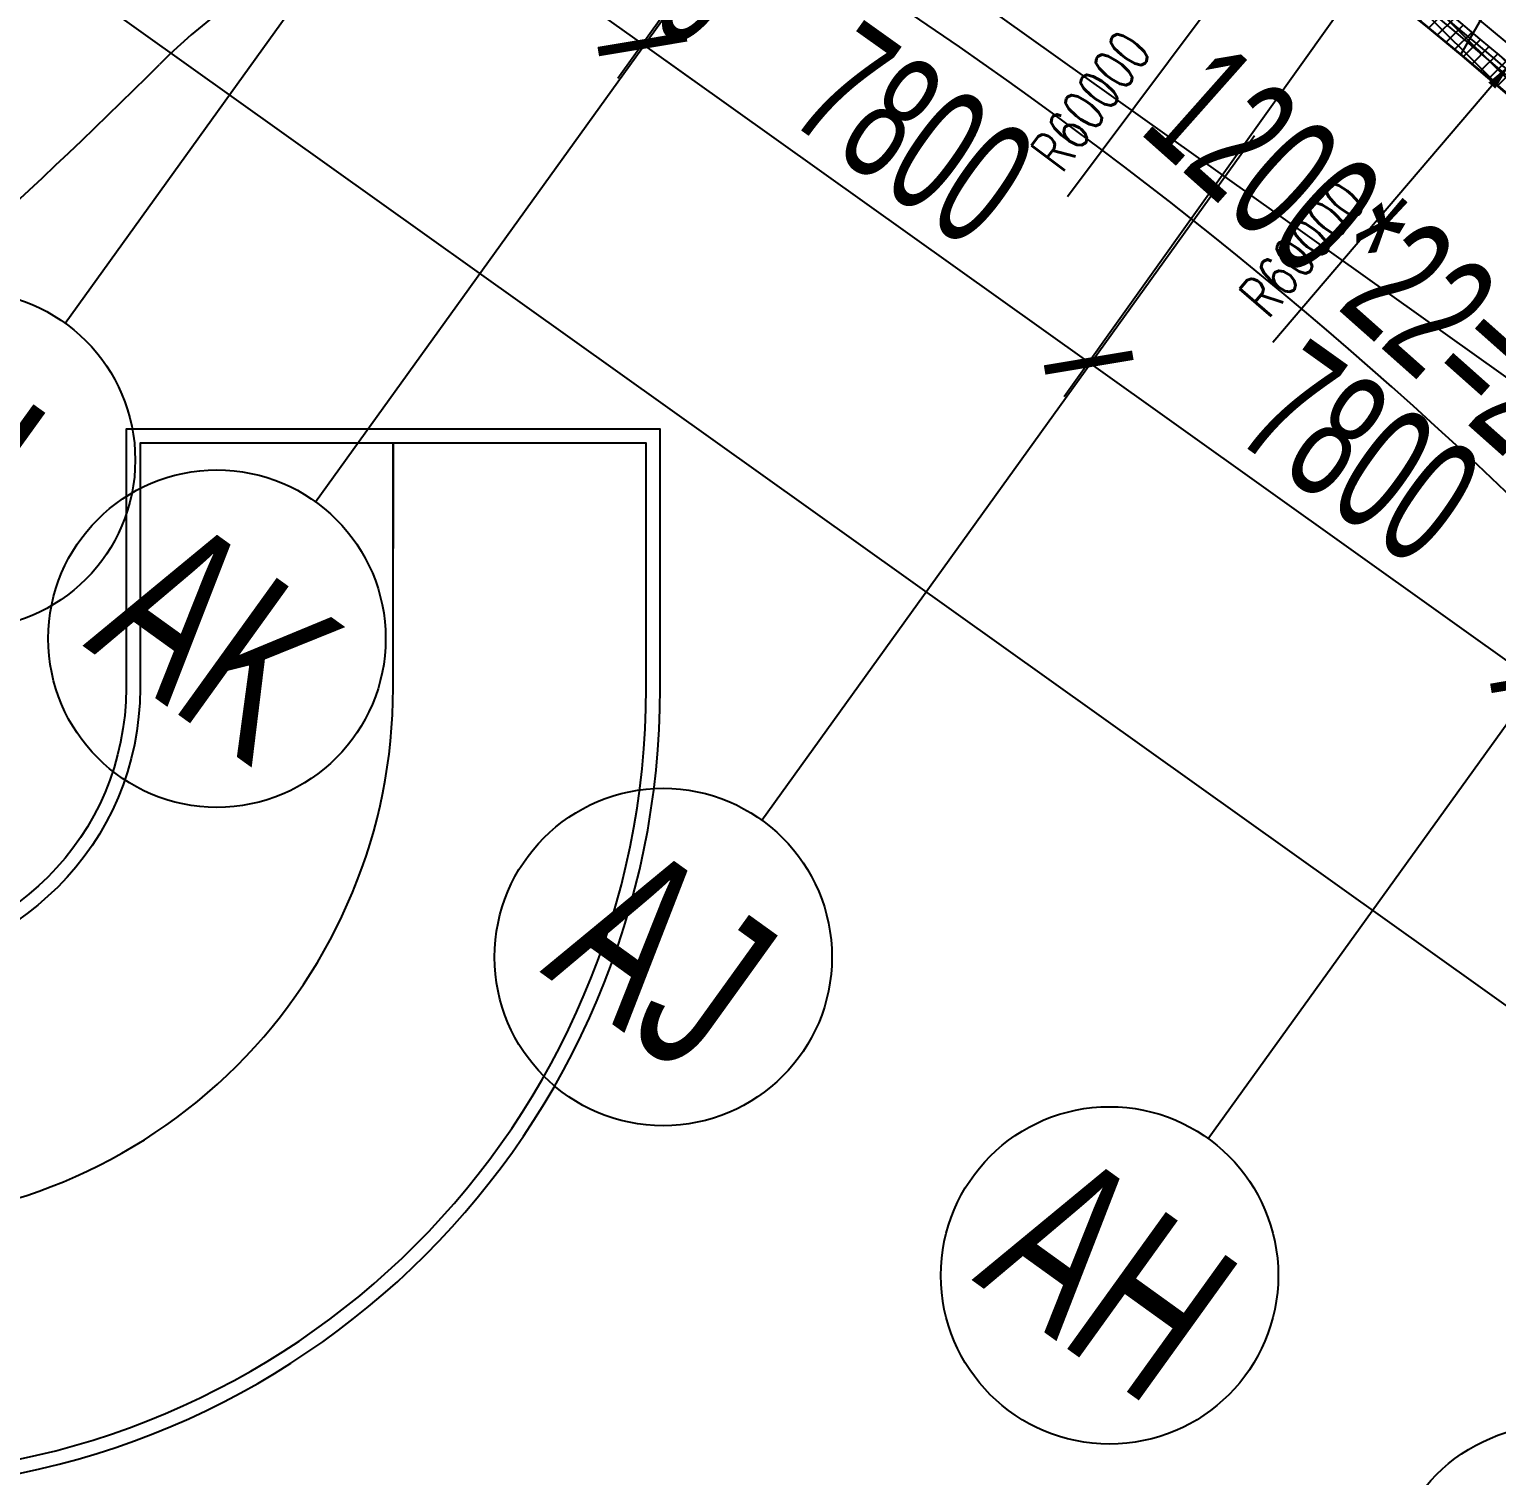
# Model space of a CAD drawing. Extents: x 1962160 to 37842216, y -162679 to 2997677.
# Drawn here: x 37663853 to 37684730, y 2684624 to 2705200 of the extents above; entities that cross this region are included whole.
import ezdxf
from ezdxf.enums import TextEntityAlignment as Align

# ---------------------------------------------------------------- set-up
doc = ezdxf.new("R2010")
doc.units = 0
doc.header["$LTSCALE"] = 1000
for name, pattern in [('CENTER', [2, 1.25, -0.25, 0.25, -0.25]), ('CENTER2', [28.575000000000003, 19.05, -3.175, 3.175, -3.175]), ('HIDDEN', [0.375, 0.25, -0.125])]:
    doc.linetypes.add(name, pattern=pattern)
doc.layers.get('0').update_dxf_attribs({"color": 8})
doc.layers.get('Defpoints').update_dxf_attribs({"color": 8})
for name, color, linetype in [('#幕墙线-平面', 8, 'Continuous'), ('#标注', 8, 'Continuous'), ('#虚线', 8, 'HIDDEN'), ('#轴线', 8, 'CENTER2'), ('A-AL-E', 8, 'Continuous'), ('A-DIMS', 8, 'Continuous'), ('A-FLOR', 8, 'Continuous'), ('A-GRID', 8, 'CENTER'), ('A-HATH', 8, 'Continuous'), ('A-STRS-HRAL', 8, 'Continuous'), ('DIM', 8, 'Continuous'), ('G-ACCS', 8, 'Continuous')]:
    doc.layers.add(name, color=color, linetype=linetype)
doc.layers.add('A-X-CHEK', color=8, linetype='Continuous', plot=False)
doc.styles.add('#文字', font='jrs.shx', dxfattribs={"width": 0.7, "bigfont": 'hztxt.shx'})
doc.styles.add('_TCH_DIM', font='SIMPLEX', dxfattribs={"bigfont": 'GBCBIG'})
doc.styles.add('JHZX', font='jrs.shx', dxfattribs={"width": 0.6, "bigfont": 'jhz.shx'})
doc.dimstyles.new('JZBZ-600', dxfattribs={"dimscale": 600, "dimtxt": 3, "dimasz": 1.5, "dimexe": 1, "dimexo": 1, "dimgap": 0.5, "dimtad": 1, "dimdec": 0, "dimdsep": 46, "dimtxsty": 'JHZX', "dimblk1": 'ARCHTICK', "dimblk2": 'ARCHTICK', "dimsah": 1, "dimcen": 0, "dimclrd": 1, "dimclre": 1, "dimclrt": 2, "dimadec": 1, "dimazin": 2, "dimtfac": 1, "dimtdec": 0, "dimtix": 1, "dimtmove": 0, "dimatfit": 3, "dimfxl": 1, "dimtolj": 1, "dimlwd": -1, "dimlwe": -1, "dimarcsym": 1})

# ---------------------------------------------------------------- blocks, each defined once
blk = doc.blocks.new('排水沟区域')
at = {"layer": 'A-HATH'}
h = blk.add_hatch(dxfattribs=at)
h.set_pattern_fill('ANSI37', color=256, scale=100)
h.set_pattern_definition([(45, (0, 0), (-112.2532015133644, 112.2532015133644), []), (135, (0, 0), (-112.2532015133644, -112.2532015133644), [])])
edge = h.paths.add_edge_path()
edge.add_arc((35647972.51225499, 2918657.177441645), 65100.0000012061, 322.14232842016406, 322.4531751002439, ccw=False)
edge.add_line((35699371.4155573, 2878705.171991638), (35710098.52591892, 2872511.871939205))
edge.add_arc((35680273.52592783, 2820853.456598331), 59649.99999998869, 38.01189623978013, 60.00000000987711, ccw=False)
edge.add_arc((35744722.34777962, 2871227.947781262), 22150.00000015055, 218.0118962393887, 299.374672109322)
edge.add_line((35755587.33435256, 2851925.75705647), (35755535.64254402, 2852298.799455345))
edge.add_arc((35744722.34777962, 2871227.947781258), 21800.00000013873, 218.0118962393722, 299.73721067603617, ccw=False)
edge.add_arc((35680273.52592785, 2820853.45659831), 59999.99999999597, 38.01189623980522, 60.00000000990575)
edge.add_line((35710273.52591886, 2872814.98083056), (35699587.40959853, 2878984.612962234))
blk.add_lwpolyline([(35699587.40959853, 2878984.612962234, -0.001356325340777979), (35699371.4155573, 2878705.171991638), (35710098.52591892, 2872511.871939205, -0.09623666010341482), (35727270.74137338, 2857587.422357051, 0.3707188740707033), (35755587.33435256, 2851925.75705647), (35755535.64254402, 2852298.799455345, -0.372519204977677), (35727546.5003911, 2857802.961133509, 0.09623666010342376), (35710273.52591886, 2872814.98083056)], format="xyb", close=True, dxfattribs=at)
blk = doc.blocks.new('A$C58e34137')
at = {"layer": 'A-X-CHEK'}
blk.add_blockref('排水沟区域', (-35647972.51433039, -2918657.17947907), dxfattribs=at)
blk = doc.blocks.new('总体道路0521')
at = {"layer": 'G-ACCS'}
blk.add_line((35648063.29587139, 2918586.585897689), (35648036.14289677, 2918605.953926256), dxfattribs=at)
for points in [[(35648010.28291959, 2918592.32333409), (35648010.28291959, 2918584.72333409), (35648020.28291959, 2918584.72333409, 0.4142135623730951), (35648031.68291959, 2918596.12333409), (35648031.68291959, 2918599.809187368), (35648024.08291959, 2918599.809187368), (35648024.08291959, 2918596.12333409, -0.4142135623730951), (35648020.28291959, 2918592.32333409)], [(35648010.28291959, 2918592.12333409), (35648010.28291959, 2918584.923334091), (35648020.28291959, 2918584.923334091, 0.414213562373095), (35648031.48291959, 2918596.12333409), (35648031.48291959, 2918599.609187369), (35648024.28291959, 2918599.609187369), (35648024.28291959, 2918596.12333409, -0.414213562373095), (35648020.28291959, 2918592.12333409)]]:
    blk.add_lwpolyline(points, format="xyb", close=True, dxfattribs=at)
blk.add_lwpolyline([(35648010.28291959, 2918588.523334091), (35648020.28291959, 2918588.523334091, 0.4142135623731775), (35648027.88291959, 2918596.12333409), (35648027.88291959, 2918599.609187369), (35648027.88291959, 2918598.109187369)], format="xyb", dxfattribs=at)
for centre, radius, start, end in [((35647972.51118848, 2918657.176535514), 69.7, 292.7775587683992, 322.6637864457833), ((35648030.91657017, 2918598.62688659), 9, 54.49982907197385, 134.9292716560846), ((35647972.51118848, 2918657.176535514), 73.7, 302.1115310663963, 314.9292716560846)]:
    blk.add_arc(centre, radius, start, end, dxfattribs=at)
blk = doc.blocks.new('A$C06ac024f')
at = {"layer": 'A-AL-E'}
for points in [[(147245.6210697815, 1134.993029267993), (130542.5034915507, 989.2271304680035, 0.4119717829241812), (129699.9215302989, 138.3528260248713, -0.1147152888506127), (116458.9620669484, -57091.14130415907, -0.5535839278638499), (79455.80101504922, -60946.5843946375, 0.09623666010405128), (62226.00897887349, -45972.09474674379), (51522.52881834656, -39792.43759728689)], [(147247.0268306136, 934.9976814794354), (130544.2487986535, 789.2347458549775, 0.411971782924628), (129899.9214165211, 138.5661601070315, -0.1147152888506085), (116638.5441282466, -57179.17699726066, -0.5535839278639791), (79298.22443350405, -61069.74940975336, 0.09623666010405146), (62126.00897890329, -46145.29982751934), (51398.89861740917, -39951.99977517687)]]:
    blk.add_lwpolyline(points, format="xyb", dxfattribs=at)
at = {"layer": 'A-DIMS'}
for points in [[(64968.8701903224, -54058.73165919306), (67841.99330415577, -50213.58360316418), (68081.42023030668, -49893.15459849499)], [(67887.28737617284, -56130.50086388085), (71004.3336583525, -52480.2923116521), (71264.0875151977, -52176.10826563323)]]:
    blk.add_lwpolyline(points, dxfattribs=at)
blk.add_lwpolyline([(71004.3336583525, -52480.2923116521, 132, 0, 0), (71264.0875151977, -52176.10826563323, 0, 0, 0)], format="xyseb", dxfattribs=at)
at = {"layer": 'A-STRS-HRAL'}
blk.add_lwpolyline([(79573.98345122486, -60854.21063328767, 0.09623666010342546), (62301.0089789927, -45842.19093623757), (51614.89265865833, -39672.55880456464, 0.0007746026497194166), (51737.56657661498, -39512.44451643759), (62401.0089789629, -45668.98585546529, -0.09623666010343572), (79731.56003275514, -60731.04561817972, 0.3735772701096537), (107533.5279144421, -66144.77573821507), (107563.1256041527, -66358.37231146172, -0.3725192049777493), (79573.98345120996, -60854.21063329559)], format="xyb", dxfattribs=at)
at = {"xscale": 1000, "yscale": 1000, "zscale": 1000}
blk.add_blockref('总体道路0521', (-35647972511.19448, -2918657176.530752), dxfattribs=at)
at = {"layer": 'A-DIMS', "style": '_TCH_DIM', "width": 0.7058823529411765}
for rotation, p in [(53.23264206989389, (64886.31284420192, -53747.37890972756)), (49.50477742027248, (67825.14812555164, -55814.43921873905))]:
    blk.add_text('R60000', height=595, rotation=rotation, dxfattribs=at).set_placement(p)
blk = doc.blocks.new('A$C80b62fe7')
at = {"layer": '#幕墙线-平面'}
for points in [[(218646.7388422862, 190065.3955623615), (201593.5581931472, 189916.5747094234, 0.4119717829255389), (200691.4998581558, 189005.6386893718, -0.1147152888506106), (187456.6657422855, 131802.6192673431, -0.5535839278639024), (150554.6522832364, 127957.7149734693, 0.09623666010403958), (133307.5872725919, 142947.2166410601), (122272.0149562731, 149318.607285982)], [(218649.0077415183, 189805.4054623647), (201595.8270923793, 189656.5846094266, 0.411971782924628), (200951.4997102469, 189005.9160236786, -0.1147152888506085), (187690.1224219725, 131688.1728663109, -0.5535839278639791), (150349.8027272299, 127797.6004538182, 0.09623666010405146), (133177.5872726291, 142722.0500360522), (122142.0149563104, 149093.4406809756)]]:
    blk.add_lwpolyline(points, format="xyb", dxfattribs=at)
for radius, start, end in [(128529.4436852644, 333.5022467601689, 195.775796910644), (127529.4436852644, 333.539850647279, 195.7883970499479)]:
    blk.add_arc((71051.57360945642, 188867.3555372115), radius, start, end, dxfattribs=at)
blk = doc.blocks.new('DASWQE')
at = {"layer": '#幕墙线-平面', "ltscale": 10}
blk.add_lwpolyline([(70567.83418884128, -52045.95702852542), (75087.43612800539, -44217.77683991008)], dxfattribs=at)
at = {"layer": 'DIM', "ltscale": 10}
blk.add_blockref('A$C80b62fe7', (-71047.03888088465, -188862.9763723449), dxfattribs=at)
blk = doc.blocks.new('_ARCHTICK')
at = {"const_width": 0.15}
blk.add_lwpolyline([(-0.5, -0.5), (0.5, 0.5)], dxfattribs=at)
blk = doc.blocks.new('*D230')
at = {"layer": '#标注', "color": 1, "transparency": 16777216}
for p, q in [((36834958.65801542, 2879145.469505651), (36827972.03518476, 2869350.585544074)), ((36828320.45695819, 2869839.054855088), (36892961.22911568, 2823731.240171639)), ((36899599.43017291, 2833037.654822202), (36892612.80734225, 2823242.770860625))]:
    blk.add_line(p, q, dxfattribs=at)
at = {"layer": 'Defpoints', "color": 0, "transparency": 16777216}
for p in [(36835307.07978883, 2879633.938816665), (36899947.85194632, 2833526.124133216), (36892961.22911568, 2823731.240171639)]:
    blk.add_point(p, dxfattribs=at)
at = {"layer": '#标注', "color": 1, "transparency": 16777216, "xscale": 900, "yscale": 900, "zscale": 900}
for p, rotation in [((36828320.45695819, 2869839.054855088), 144.5), ((36892961.22911568, 2823731.240171639), 324.4999999999999)]:
    blk.add_blockref('_ARCHTICK', p, dxfattribs=dict(at, rotation=rotation))
at = {"layer": '#标注', "color": 2, "transparency": 16777216, "insert": (36861337.68658379, 2847762.086135387), "char_height": 1800, "attachment_point": 5, "rotation": 324.5, "style": 'JHZX'}
blk.add_mtext('\\A1;79400', dxfattribs=at)
blk = doc.blocks.new('*D89')
at = {"layer": '#标注', "color": 1, "transparency": 16777216}
for p, q in [((36856532.71925186, 2863756.841179308), (36851868.90824405, 2857218.419291161)), ((36862882.82029503, 2859227.358124766), (36858219.00928722, 2852688.93623662)), ((36852217.33001748, 2857706.888602175), (36858567.43106065, 2853177.405547634))]:
    blk.add_line(p, q, dxfattribs=at)
at = {"layer": 'Defpoints', "color": 0, "transparency": 16777216}
for p in [(36856881.14102528, 2864245.310490321), (36863231.24206845, 2859715.82743578), (36858567.43106065, 2853177.405547634)]:
    blk.add_point(p, dxfattribs=at)
at = {"layer": '#标注', "color": 1, "transparency": 16777216, "xscale": 900, "yscale": 900, "zscale": 900}
for p, rotation in [((36852217.33001748, 2857706.888602175), 144.5000000000008), ((36858567.43106065, 2853177.405547634), 324.5000000000009)]:
    blk.add_blockref('_ARCHTICK', p, dxfattribs=dict(at, rotation=rotation))
at = {"layer": '#标注', "color": 2, "transparency": 16777216, "insert": (36856089.22408592, 2856419.085696932), "char_height": 1800, "attachment_point": 5, "rotation": 324.50000000000085, "style": 'JHZX'}
blk.add_mtext('\\A1;7800', dxfattribs=at)
blk = doc.blocks.new('*D90')
at = {"layer": '#标注', "color": 1, "transparency": 16777216}
for p, q in [((36850182.61820868, 2868286.324233858), (36845518.80720088, 2861747.902345715)), ((36856532.71925186, 2863756.841179309), (36851868.90824406, 2857218.419291167)), ((36845867.22897431, 2862236.371656729), (36852217.33001748, 2857706.88860218))]:
    blk.add_line(p, q, dxfattribs=at)
at = {"layer": 'Defpoints', "color": 0, "transparency": 16777216}
for p in [(36850531.0399821, 2868774.793544872), (36856881.14102528, 2864245.310490323), (36852217.33001748, 2857706.88860218)]:
    blk.add_point(p, dxfattribs=at)
at = {"layer": '#标注', "color": 1, "transparency": 16777216, "xscale": 900, "yscale": 900, "zscale": 900}
for p, rotation in [((36845867.22897431, 2862236.371656729), 144.4999999999964), ((36852217.33001748, 2857706.88860218), 324.4999999999964)]:
    blk.add_blockref('_ARCHTICK', p, dxfattribs=dict(at, rotation=rotation))
at = {"layer": '#标注', "color": 2, "transparency": 16777216, "insert": (36849739.12304275, 2860948.568751484), "char_height": 1800, "attachment_point": 5, "rotation": 324.4999999999964, "style": 'JHZX'}
blk.add_mtext('\\A1;7800', dxfattribs=at)
blk = doc.blocks.new('*D91')
at = {"layer": '#标注', "color": 1, "transparency": 16777216}
for p, q in [((36843832.5171655, 2872815.807288401), (36839168.70615769, 2866277.385400251)), ((36850182.61820868, 2868286.324233856), (36845518.80720087, 2861747.902345706)), ((36839517.12793112, 2866765.854711264), (36845867.2289743, 2862236.37165672))]:
    blk.add_line(p, q, dxfattribs=at)
at = {"layer": 'Defpoints', "color": 0, "transparency": 16777216}
for p in [(36844180.93893892, 2873304.276599415), (36850531.0399821, 2868774.79354487), (36845867.2289743, 2862236.37165672)]:
    blk.add_point(p, dxfattribs=at)
at = {"layer": '#标注', "color": 1, "transparency": 16777216, "xscale": 900, "yscale": 900, "zscale": 900}
for p, rotation in [((36839517.12793112, 2866765.854711264), 144.4999999999936), ((36845867.2289743, 2862236.37165672), 324.4999999999936)]:
    blk.add_blockref('_ARCHTICK', p, dxfattribs=dict(at, rotation=rotation))
at = {"layer": '#标注', "color": 2, "transparency": 16777216, "insert": (36843389.02199956, 2865478.05180602), "char_height": 1800, "attachment_point": 5, "rotation": 324.49999999999363, "style": 'JHZX'}
blk.add_mtext('\\A1;7800', dxfattribs=at)
blk = doc.blocks.new('*D92')
at = {"layer": '#标注', "color": 1, "transparency": 16777216}
for p, q in [((36842285.69768062, 2873919.142904256), (36837621.88667283, 2867380.721016124)), ((36843832.5171655, 2872815.807288401), (36839168.70615771, 2866277.385400273)), ((36837970.30844626, 2867869.190327138), (36837237.60447974, 2868391.822987277)), ((36837970.30844626, 2867869.190327138), (36839517.12793113, 2866765.854711287)), ((36839517.12793113, 2866765.854711287), (36840249.83189765, 2866243.222051147))]:
    blk.add_line(p, q, dxfattribs=at)
at = {"layer": 'Defpoints', "color": 0, "transparency": 16777216}
for p in [(36842634.11945405, 2874407.612215269), (36844180.93893892, 2873304.276599415), (36839517.12793113, 2866765.854711287)]:
    blk.add_point(p, dxfattribs=at)
at = {"layer": '#标注', "color": 1, "transparency": 16777216, "xscale": 900, "yscale": 900, "zscale": 900}
for p, rotation in [((36837970.30844626, 2867869.190327138), 324.4999999999988), ((36839517.12793113, 2866765.854711287), 144.4999999999988)]:
    blk.add_blockref('_ARCHTICK', p, dxfattribs=dict(at, rotation=rotation))
at = {"layer": '#标注', "color": 2, "transparency": 16777216, "insert": (36839440.56173555, 2868294.461141236), "char_height": 1800, "attachment_point": 5, "rotation": 324.4999999999988, "style": 'JHZX'}
blk.add_mtext('\\A1;1900', dxfattribs=at)
blk = doc.blocks.new('*U247')
blk.add_line((-8.960830237663566e-17, -20), (0, 0))
blk.add_circle((0, -24), 4)
at = {"style": 'JHZX', "width": 0.75}
blk.add_attdef('AXES', text='', height=4, dxfattribs=at).set_placement((0, -24), align=Align.MIDDLE_CENTER)
blk = doc.blocks.new('DOTE-11')
at = {"layer": '#虚线', "ltscale": 20}
blk.add_arc((36780598.51695531, 2918657.177440438), 109299.9999999995, 329.9999999848261, 50.72061515791979, dxfattribs=at)
at = {"layer": '#轴线'}
for radius, end in [(146599.9999999995, 183.9998103525153), (138799.9999999995, 210.1884172151102), (130399.9999999995, 210.3293811306592), (127949.9999999995, 210.3740096847854)]:
    blk.add_arc((36780598.51695531, 2918657.177440438), radius, 324.4999999903098, end, dxfattribs=at)
blk = doc.blocks.new('ZW-5001')
at = {"layer": '#标注'}
ref = blk.add_blockref('*U247', (36833009.37485763, 2876320.950524958), dxfattribs=dict(at, xscale=600.0000000000001, yscale=600.0000000000001, rotation=324.2456737399116))
ref.add_attrib('AXES', 'AM', dxfattribs={"layer": '0', "height": 2399.999999999999, "rotation": 324.2456739531245, "style": '#文字', "width": 0.7}).set_placement((36824595.29726575, 2864634.920477177), align=Align.MIDDLE_CENTER)
ref = blk.add_blockref('*U247', (36838314.66384092, 2872536.72466999), dxfattribs=dict(at, xscale=600.0000000000001, yscale=600.0000000000001, rotation=324.2456737399116))
ref.add_attrib('AXES', 'AL', dxfattribs={"layer": '0', "height": 2399.999999999999, "rotation": 324.2456739531245, "style": '#文字', "width": 0.7}).set_placement((36829900.58624903, 2860850.694622208), align=Align.MIDDLE_CENTER)
ref = blk.add_blockref('*U247', (36841877.76256856, 2869995.191047329), dxfattribs=dict(at, xscale=600.0000000000001, yscale=600.0000000000001, rotation=324.2456737399116))
ref.add_attrib('AXES', 'AK', dxfattribs={"layer": '0', "height": 2399.999999999999, "rotation": 324.2456739531245, "style": '#文字', "width": 0.7}).set_placement((36833463.68497667, 2858309.160999547), align=Align.MIDDLE_CENTER)
ref = blk.add_blockref('*U247', (36848227.86361174, 2865465.707992784), dxfattribs=dict(at, xscale=600.0000000000001, yscale=600.0000000000001, rotation=324.2456737399116))
ref.add_attrib('AXES', 'AJ', dxfattribs={"layer": '0', "height": 2399.999999999999, "rotation": 324.2456739531245, "style": '#文字', "width": 0.7}).set_placement((36839813.78601985, 2853779.677945002), align=Align.MIDDLE_CENTER)
ref = blk.add_blockref('*U247', (36854577.96465492, 2860936.224938239), dxfattribs=dict(at, xscale=600.0000000000001, yscale=600.0000000000001, rotation=324.2456737399116))
ref.add_attrib('AXES', 'AH', dxfattribs={"layer": '0', "height": 2399.999999999999, "rotation": 324.2456739531245, "style": '#文字', "width": 0.7}).set_placement((36846163.88706303, 2849250.194890457), align=Align.MIDDLE_CENTER)
ref = blk.add_blockref('*U247', (36860928.06569811, 2856406.741883694), dxfattribs=dict(at, xscale=600.0000000000001, yscale=600.0000000000001, rotation=324.2456737399116))
ref.add_attrib('AXES', 'AG', dxfattribs={"layer": '0', "height": 2399.999999999999, "rotation": 324.2456739531245, "style": '#文字', "width": 0.7}).set_placement((36852513.98810622, 2844720.711835912), align=Align.MIDDLE_CENTER)
for p1, p2, distance, picture, middle in [((36835307.07978884, 2879633.938816662), (36899947.85194633, 2833526.124133214), -12031.319561814691, '*D230', (36861337.68658379, 2847762.086135387)), ((36842634.11945405, 2874407.612215265), (36844180.93893892, 2873304.276599416), -8031.319561787352, '*D92', (36839440.56173555, 2868294.461141236)), ((36844180.93893892, 2873304.276599415), (36850531.0399821, 2868774.793544868), -8031.319561811547, '*D91', (36843389.02199956, 2865478.05180602)), ((36850531.0399821, 2868774.793544868), (36856881.14102528, 2864245.310490322), -8031.3195618066175, '*D90', (36849739.12304275, 2860948.568751484)), ((36856881.14102528, 2864245.310490323), (36863231.24206845, 2859715.827435783), -8031.319561807979, '*D89', (36856089.22408592, 2856419.085696932))]:
    dim = blk.add_aligned_dim(p1=p1, p2=p2, distance=distance, dimstyle='JZBZ-600', dxfattribs=at)
    dim.commit()
    dim.dimension.update_dxf_attribs({"geometry": picture, "text_midpoint": middle})
blk = doc.blocks.new('FDGFH')
at = {"layer": 'A-FLOR'}
blk.add_blockref('ZW-5001', (-36780598.51155947, -2918657.163268261), dxfattribs=at)
at = {"layer": 'A-GRID'}
blk.add_blockref('DOTE-11', (-36780598.51155947, -2918657.163268261), dxfattribs=at)

msp = doc.modelspace()

# ---------------------------------------------------------------- linework, layer by layer
at = {"layer": '#标注', "ltscale": 10}
for centre, radius, start, end in [((37613670.29957374, 2756893.476689796), 133919.6669144286, 333.9778101328699, 71.90950720445645), ((37639782.70974254, 2651173.626041127), 65448.54228465731, 36.83729416296344, 59.95365950992678)]:
    msp.add_arc(centre, radius, start, end, dxfattribs=at)

# ---------------------------------------------------------------- block references
at = {"layer": 'A-STRS-HRAL'}
msp.add_blockref('DASWQE', (37613652.56708944, 2756885.970215484), dxfattribs=at)
at = {"layer": 'DIM', "ltscale": 10}
for name, p in [('A$C06ac024f', (37613657.10216346, 2756879.841327364)), ('A$C58e34137', (37613657.09747919, 2756879.847001005))]:
    msp.add_blockref(name, p, dxfattribs=at)
at = {"layer": 'DIM'}
msp.add_blockref('FDGFH', (37613657.09676763, 2756879.827155179), dxfattribs=at)

# ---------------------------------------------------------------- texts
at = {"layer": '#标注', "ltscale": 10, "insert": (37684036.35846331, 2701009.785238722), "char_height": 1800, "attachment_point": 5, "rotation": 318.39547677382956, "style": 'JHZX'}
msp.add_mtext('\\A1;1200*22=26400', dxfattribs=at)

doc.saveas('drawing.dxf')
